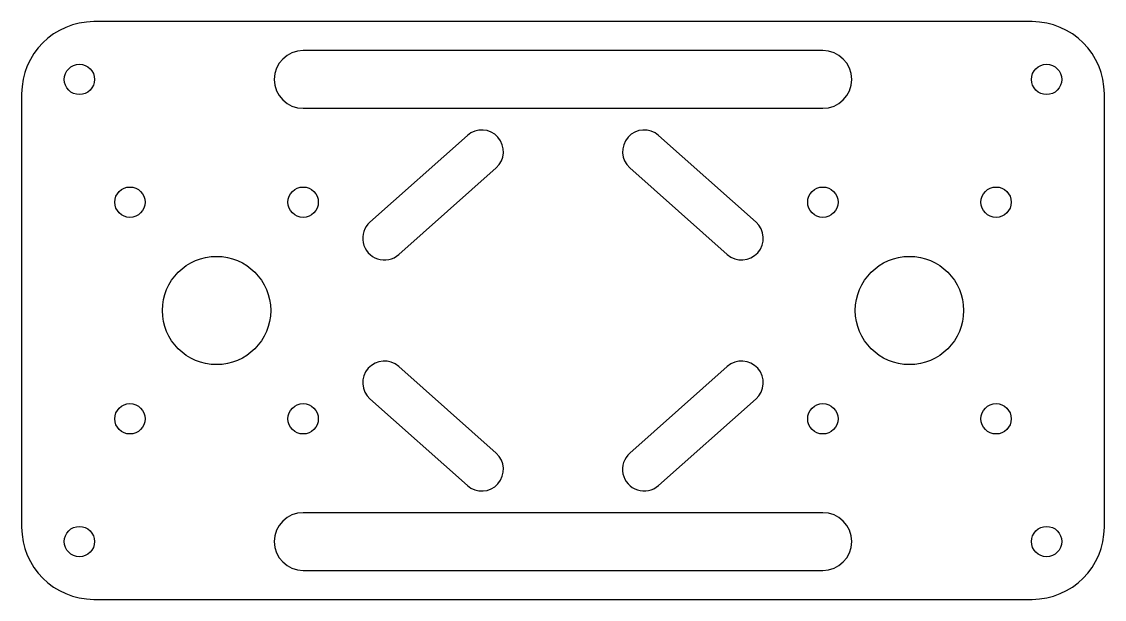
# Model space of a CAD drawing. Header units: millimetres. Extents: x 0 to 150, y -80 to 0.
import ezdxf

# ---------------------------------------------------------------- set-up
doc = ezdxf.new("R2010")
doc.units = ezdxf.units.MM

msp = doc.modelspace()

# ---------------------------------------------------------------- linework, layer by layer
at = {"color": 7, "linetype": 'Continuous', "lineweight": 25}
for p, q in [((140, 0), (10, 0)), ((111, -4), (39, -4)), ((0, -10), (0, -70)), ((150, -70), (150, -10)), ((39, -12), (111, -12)), ((61.76, -15.76), (48.26, -27.76)), ((101.74, -27.76), (88.24, -15.76)), ((52.24, -32.24), (65.74, -20.24)), ((84.26, -20.24), (97.76, -32.24)), ((65.74, -59.76), (52.24, -47.76)), ((97.76, -47.76), (84.26, -59.76)), ((48.26, -52.24), (61.76, -64.24)), ((88.24, -64.24), (101.74, -52.24)), ((111, -68), (39, -68)), ((39, -76), (111, -76)), ((10, -80), (140, -80))]:
    msp.add_line(p, q, dxfattribs=at)
for centre, radius in [((8, -8), 2.1), ((142, -8), 2.1), ((15, -25), 2.1), ((39, -25), 2.1), ((111, -25), 2.1), ((135, -25), 2.1), ((27, -40), 7.5), ((123, -40), 7.5), ((15, -55), 2.1), ((39, -55), 2.1), ((111, -55), 2.1), ((135, -55), 2.1), ((8, -72), 2.1), ((142, -72), 2.1)]:
    msp.add_circle(centre, radius, dxfattribs=at)
for centre, radius, start, end in [((140, -10), 10, 0, 90), ((10, -10), 10, 90, 180), ((39, -8), 4, 90, 270), ((111, -8), 4, 270, 90), ((63.75, -18), 3, 311.6335, 131.6335), ((86.25, -18), 3, 48.3665, 228.3665), ((50.25, -30), 3, 131.6335, 311.6335), ((99.75, -30), 3, 228.3665, 48.3665), ((50.25, -50), 3, 48.3665, 228.3665), ((99.75, -50), 3, 311.6335, 131.6335), ((63.75, -62), 3, 228.3665, 48.3665), ((86.25, -62), 3, 131.6335, 311.6335), ((39, -72), 4, 90, 270), ((111, -72), 4, 270, 90), ((10, -70), 10, 180, 270), ((140, -70), 10, 270, 0)]:
    msp.add_arc(centre, radius, start, end, dxfattribs=at)

doc.saveas('drawing.dxf')
